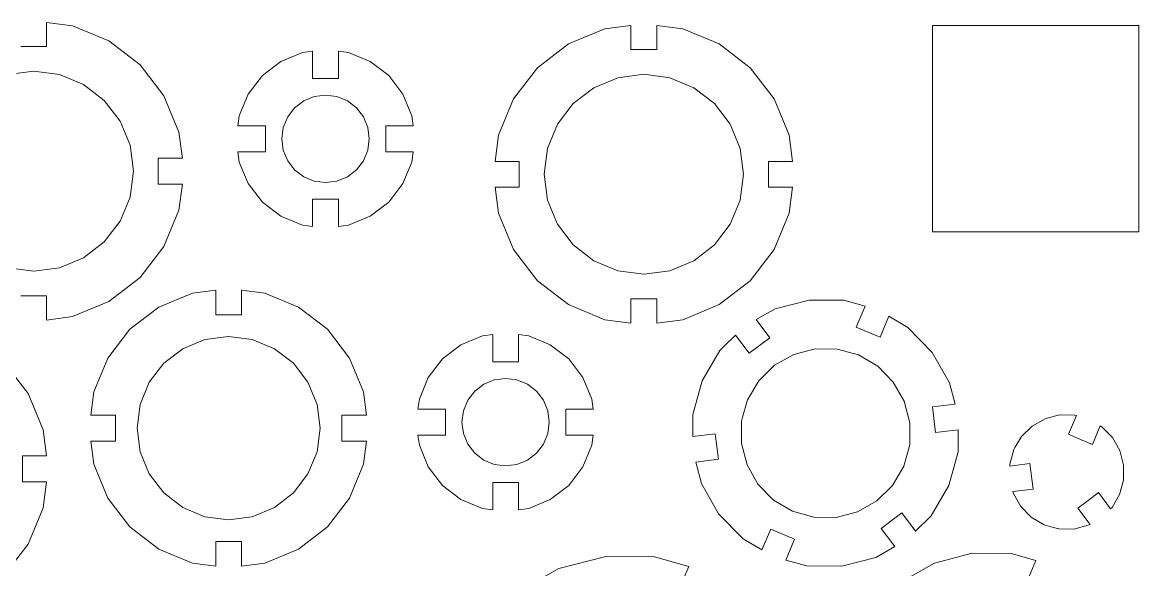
# Model space of a CAD drawing. Header units: millimetres. Extents: x -140 to 142, y -141 to 140.
# Drawn here: x 10.8 to 140, y 77 to 140.3 of the extents above; entities that cross this region are included whole.
import ezdxf

# ---------------------------------------------------------------- set-up
doc = ezdxf.new("R2010")
doc.units = ezdxf.units.MM
doc.header["$MEASUREMENT"] = 0
doc.layers.add('Layer 1', color=7, linetype='Continuous')

msp = doc.modelspace()

# ---------------------------------------------------------------- linework, layer by layer
at = {"layer": 'Layer 1', "lineweight": 20}
for points in [[(16.5842, 139.8573), (16.5842, 139.8573), (13.5723, 140.2539), (13.5723, 140.2539)], [(13.5723, 140.2539), (13.5723, 140.2539), (13.5723, 137.4618), (13.5723, 137.4618)], [(20.7809, 138.119), (20.7809, 138.119), (16.5842, 139.8573), (16.5842, 139.8573)], [(81.1968, 139.8984), (81.1968, 139.8984), (78.1849, 139.5019), (78.1849, 139.5019)], [(81.1968, 137.1063), (81.1968, 137.1063), (81.1968, 139.8984), (81.1968, 139.8984)], [(87.1921, 139.5019), (87.1921, 139.5019), (84.1802, 139.8984), (84.1802, 139.8984)], [(84.1802, 139.8984), (84.1802, 139.8984), (84.1802, 137.1063), (84.1802, 137.1063)], [(116.0859, 139.8984), (116.0859, 139.8984), (116.0859, 116.0318), (116.0859, 116.0318)], [(139.9526, 139.8984), (139.9526, 139.8984), (116.0859, 139.8984), (116.0859, 139.8984)], [(139.9526, 116.0318), (139.9526, 116.0318), (139.9526, 139.8984), (139.9526, 139.8984)], [(78.1849, 139.5019), (78.1849, 139.5019), (73.9882, 137.7636), (73.9882, 137.7636)], [(91.3887, 137.7636), (91.3887, 137.7636), (87.1921, 139.5019), (87.1921, 139.5019)], [(13.5723, 137.4618), (13.5723, 137.4618), (10.5889, 137.4618), (10.5889, 137.4618)], [(24.3846, 135.3538), (24.3846, 135.3538), (20.7809, 138.119), (20.7809, 138.119)], [(73.9882, 137.7636), (73.9882, 137.7636), (70.3845, 134.9983), (70.3845, 134.9983)], [(84.1802, 137.1063), (84.1802, 137.1063), (81.1968, 137.1063), (81.1968, 137.1063)], [(94.9925, 134.9983), (94.9925, 134.9983), (91.3887, 137.7636), (91.3887, 137.7636)], [(40.689, 135.7338), (40.689, 135.7338), (38.5489, 134.0917), (38.5489, 134.0917)], [(43.1812, 136.7662), (43.1812, 136.7662), (40.689, 135.7338), (40.689, 135.7338)], [(44.364, 136.9219), (44.364, 136.9219), (43.1812, 136.7662), (43.1812, 136.7662)], [(44.364, 133.7496), (44.364, 133.7496), (44.364, 136.9219), (44.364, 136.9219)], [(48.5302, 136.7662), (48.5302, 136.7662), (47.3474, 136.9219), (47.3474, 136.9219)], [(47.3474, 136.9219), (47.3474, 136.9219), (47.3474, 133.7496), (47.3474, 133.7496)], [(51.0224, 135.7338), (51.0224, 135.7338), (48.5302, 136.7662), (48.5302, 136.7662)], [(53.1625, 134.0917), (53.1625, 134.0917), (51.0224, 135.7338), (51.0224, 135.7338)], [(9.0906, 134.2085), (9.0906, 134.2085), (12.0806, 134.6021), (12.0806, 134.6021)], [(12.0806, 134.6021), (12.0806, 134.6021), (15.0706, 134.2085), (15.0706, 134.2085)], [(27.1499, 131.75), (27.1499, 131.75), (24.3846, 135.3538), (24.3846, 135.3538)], [(70.3845, 134.9983), (70.3845, 134.9983), (67.6192, 131.3946), (67.6192, 131.3946)], [(97.7577, 131.3946), (97.7577, 131.3946), (94.9925, 134.9983), (94.9925, 134.9983)], [(15.0706, 134.2085), (15.0706, 134.2085), (17.8568, 133.0544), (17.8568, 133.0544)], [(38.5489, 134.0917), (38.5489, 134.0917), (36.9068, 131.9516), (36.9068, 131.9516)], [(47.3474, 133.7496), (47.3474, 133.7496), (44.364, 133.7496), (44.364, 133.7496)], [(54.8047, 131.9516), (54.8047, 131.9516), (53.1625, 134.0917), (53.1625, 134.0917)], [(76.9123, 132.699), (76.9123, 132.699), (79.6985, 133.853), (79.6985, 133.853)], [(79.6985, 133.853), (79.6985, 133.853), (82.6885, 134.2467), (82.6885, 134.2467)], [(82.6885, 134.2467), (82.6885, 134.2467), (85.6785, 133.853), (85.6785, 133.853)], [(85.6785, 133.853), (85.6785, 133.853), (88.4647, 132.699), (88.4647, 132.699)], [(17.8568, 133.0544), (17.8568, 133.0544), (20.2494, 131.2185), (20.2494, 131.2185)], [(36.9068, 131.9516), (36.9068, 131.9516), (35.8745, 129.4594), (35.8745, 129.4594)], [(44.5459, 131.6732), (44.5459, 131.6732), (45.8557, 131.8456), (45.8557, 131.8456)], [(45.8557, 131.8456), (45.8557, 131.8456), (47.1655, 131.6732), (47.1655, 131.6732)], [(55.837, 129.4594), (55.837, 129.4594), (54.8047, 131.9516), (54.8047, 131.9516)], [(74.5197, 130.8631), (74.5197, 130.8631), (76.9123, 132.699), (76.9123, 132.699)], [(88.4647, 132.699), (88.4647, 132.699), (90.8572, 130.8631), (90.8572, 130.8631)], [(20.2494, 131.2185), (20.2494, 131.2185), (22.0853, 128.8259), (22.0853, 128.8259)], [(28.8882, 127.5533), (28.8882, 127.5533), (27.1499, 131.75), (27.1499, 131.75)], [(42.2773, 130.3634), (42.2773, 130.3634), (43.3254, 131.1676), (43.3254, 131.1676)], [(43.3254, 131.1676), (43.3254, 131.1676), (44.5459, 131.6732), (44.5459, 131.6732)], [(47.1655, 131.6732), (47.1655, 131.6732), (48.3861, 131.1676), (48.3861, 131.1676)], [(48.3861, 131.1676), (48.3861, 131.1676), (49.4342, 130.3634), (49.4342, 130.3634)], [(67.6192, 131.3946), (67.6192, 131.3946), (65.8809, 127.1979), (65.8809, 127.1979)], [(72.6838, 128.4705), (72.6838, 128.4705), (74.5197, 130.8631), (74.5197, 130.8631)], [(90.8572, 130.8631), (90.8572, 130.8631), (92.6931, 128.4705), (92.6931, 128.4705)], [(99.4961, 127.1979), (99.4961, 127.1979), (97.7577, 131.3946), (97.7577, 131.3946)], [(35.8745, 129.4594), (35.8745, 129.4594), (35.7188, 128.2766), (35.7188, 128.2766)], [(40.9675, 128.0947), (40.9675, 128.0947), (41.473, 129.3152), (41.473, 129.3152)], [(41.473, 129.3152), (41.473, 129.3152), (42.2773, 130.3634), (42.2773, 130.3634)], [(49.4342, 130.3634), (49.4342, 130.3634), (50.2384, 129.3152), (50.2384, 129.3152)], [(50.2384, 129.3152), (50.2384, 129.3152), (50.744, 128.0947), (50.744, 128.0947)], [(55.9927, 128.2766), (55.9927, 128.2766), (55.837, 129.4594), (55.837, 129.4594)], [(22.0853, 128.8259), (22.0853, 128.8259), (23.2393, 126.0397), (23.2393, 126.0397)], [(35.7188, 128.2766), (35.7188, 128.2766), (38.891, 128.2766), (38.891, 128.2766)], [(38.891, 128.2766), (38.891, 128.2766), (38.891, 125.2932), (38.891, 125.2932)], [(40.795, 126.7849), (40.795, 126.7849), (40.9675, 128.0947), (40.9675, 128.0947)], [(50.744, 128.0947), (50.744, 128.0947), (50.9164, 126.7849), (50.9164, 126.7849)], [(52.8204, 128.2766), (52.8204, 128.2766), (55.9927, 128.2766), (55.9927, 128.2766)], [(52.8204, 125.2932), (52.8204, 125.2932), (52.8204, 128.2766), (52.8204, 128.2766)], [(71.5298, 125.6843), (71.5298, 125.6843), (72.6838, 128.4705), (72.6838, 128.4705)], [(92.6931, 128.4705), (92.6931, 128.4705), (93.8472, 125.6843), (93.8472, 125.6843)], [(29.2847, 124.5414), (29.2847, 124.5414), (28.8882, 127.5533), (28.8882, 127.5533)], [(40.9675, 125.4751), (40.9675, 125.4751), (40.795, 126.7849), (40.795, 126.7849)], [(50.9164, 126.7849), (50.9164, 126.7849), (50.744, 125.4751), (50.744, 125.4751)], [(65.8809, 127.1979), (65.8809, 127.1979), (65.4844, 124.186), (65.4844, 124.186)], [(99.8926, 124.186), (99.8926, 124.186), (99.4961, 127.1979), (99.4961, 127.1979)], [(23.2393, 126.0397), (23.2393, 126.0397), (23.633, 123.0497), (23.633, 123.0497)], [(41.473, 124.2546), (41.473, 124.2546), (40.9675, 125.4751), (40.9675, 125.4751)], [(50.744, 125.4751), (50.744, 125.4751), (50.2384, 124.2546), (50.2384, 124.2546)], [(71.1361, 122.6943), (71.1361, 122.6943), (71.5298, 125.6843), (71.5298, 125.6843)], [(93.8472, 125.6843), (93.8472, 125.6843), (94.2408, 122.6943), (94.2408, 122.6943)], [(26.4926, 121.5581), (26.4926, 121.5581), (26.4926, 124.5414), (26.4926, 124.5414)], [(26.4926, 124.5414), (26.4926, 124.5414), (29.2847, 124.5414), (29.2847, 124.5414)], [(38.891, 125.2932), (38.891, 125.2932), (35.7188, 125.2932), (35.7188, 125.2932)], [(35.7188, 125.2932), (35.7188, 125.2932), (35.8745, 124.1104), (35.8745, 124.1104)], [(35.8745, 124.1104), (35.8745, 124.1104), (36.9068, 121.6182), (36.9068, 121.6182)], [(42.2773, 123.2064), (42.2773, 123.2064), (41.473, 124.2546), (41.473, 124.2546)], [(50.2384, 124.2546), (50.2384, 124.2546), (49.4342, 123.2064), (49.4342, 123.2064)], [(55.9927, 125.2932), (55.9927, 125.2932), (52.8204, 125.2932), (52.8204, 125.2932)], [(54.8047, 121.6182), (54.8047, 121.6182), (55.837, 124.1104), (55.837, 124.1104)], [(55.837, 124.1104), (55.837, 124.1104), (55.9927, 125.2932), (55.9927, 125.2932)], [(65.4844, 124.186), (65.4844, 124.186), (68.2765, 124.186), (68.2765, 124.186)], [(68.2765, 124.186), (68.2765, 124.186), (68.2765, 121.2027), (68.2765, 121.2027)], [(97.1005, 121.2027), (97.1005, 121.2027), (97.1005, 124.186), (97.1005, 124.186)], [(97.1005, 124.186), (97.1005, 124.186), (99.8926, 124.186), (99.8926, 124.186)], [(23.633, 123.0497), (23.633, 123.0497), (23.2393, 120.0598), (23.2393, 120.0598)], [(43.3254, 122.4022), (43.3254, 122.4022), (42.2773, 123.2064), (42.2773, 123.2064)], [(49.4342, 123.2064), (49.4342, 123.2064), (48.3861, 122.4022), (48.3861, 122.4022)], [(29.2847, 121.5581), (29.2847, 121.5581), (26.4926, 121.5581), (26.4926, 121.5581)], [(28.8882, 118.5462), (28.8882, 118.5462), (29.2847, 121.5581), (29.2847, 121.5581)], [(36.9068, 121.6182), (36.9068, 121.6182), (38.5489, 119.4781), (38.5489, 119.4781)], [(44.5459, 121.8966), (44.5459, 121.8966), (43.3254, 122.4022), (43.3254, 122.4022)], [(45.8557, 121.7242), (45.8557, 121.7242), (44.5459, 121.8966), (44.5459, 121.8966)], [(47.1655, 121.8966), (47.1655, 121.8966), (45.8557, 121.7242), (45.8557, 121.7242)], [(48.3861, 122.4022), (48.3861, 122.4022), (47.1655, 121.8966), (47.1655, 121.8966)], [(53.1625, 119.4781), (53.1625, 119.4781), (54.8047, 121.6182), (54.8047, 121.6182)], [(71.5298, 119.7044), (71.5298, 119.7044), (71.1361, 122.6943), (71.1361, 122.6943)], [(94.2408, 122.6943), (94.2408, 122.6943), (93.8472, 119.7044), (93.8472, 119.7044)], [(68.2765, 121.2027), (68.2765, 121.2027), (65.4844, 121.2027), (65.4844, 121.2027)], [(65.4844, 121.2027), (65.4844, 121.2027), (65.8809, 118.1908), (65.8809, 118.1908)], [(99.8926, 121.2027), (99.8926, 121.2027), (97.1005, 121.2027), (97.1005, 121.2027)], [(99.4961, 118.1908), (99.4961, 118.1908), (99.8926, 121.2027), (99.8926, 121.2027)], [(23.2393, 120.0598), (23.2393, 120.0598), (22.0853, 117.2736), (22.0853, 117.2736)], [(38.5489, 119.4781), (38.5489, 119.4781), (40.689, 117.836), (40.689, 117.836)], [(44.364, 116.6479), (44.364, 116.6479), (44.364, 119.8202), (44.364, 119.8202)], [(44.364, 119.8202), (44.364, 119.8202), (47.3474, 119.8202), (47.3474, 119.8202)], [(47.3474, 119.8202), (47.3474, 119.8202), (47.3474, 116.6479), (47.3474, 116.6479)], [(51.0224, 117.836), (51.0224, 117.836), (53.1625, 119.4781), (53.1625, 119.4781)], [(72.6838, 116.9181), (72.6838, 116.9181), (71.5298, 119.7044), (71.5298, 119.7044)], [(93.8472, 119.7044), (93.8472, 119.7044), (92.6931, 116.9181), (92.6931, 116.9181)], [(27.1499, 114.3495), (27.1499, 114.3495), (28.8882, 118.5462), (28.8882, 118.5462)], [(40.689, 117.836), (40.689, 117.836), (43.1812, 116.8036), (43.1812, 116.8036)], [(48.5302, 116.8036), (48.5302, 116.8036), (51.0224, 117.836), (51.0224, 117.836)], [(65.8809, 118.1908), (65.8809, 118.1908), (67.6192, 113.9941), (67.6192, 113.9941)], [(97.7577, 113.9941), (97.7577, 113.9941), (99.4961, 118.1908), (99.4961, 118.1908)], [(22.0853, 117.2736), (22.0853, 117.2736), (20.2494, 114.881), (20.2494, 114.881)], [(43.1812, 116.8036), (43.1812, 116.8036), (44.364, 116.6479), (44.364, 116.6479)], [(47.3474, 116.6479), (47.3474, 116.6479), (48.5302, 116.8036), (48.5302, 116.8036)], [(74.5197, 114.5256), (74.5197, 114.5256), (72.6838, 116.9181), (72.6838, 116.9181)], [(92.6931, 116.9181), (92.6931, 116.9181), (90.8572, 114.5256), (90.8572, 114.5256)], [(116.0859, 116.0318), (116.0859, 116.0318), (139.9526, 116.0318), (139.9526, 116.0318)], [(20.2494, 114.881), (20.2494, 114.881), (17.8568, 113.0451), (17.8568, 113.0451)], [(24.3846, 110.7458), (24.3846, 110.7458), (27.1499, 114.3495), (27.1499, 114.3495)], [(67.6192, 113.9941), (67.6192, 113.9941), (70.3845, 110.3903), (70.3845, 110.3903)], [(76.9123, 112.6897), (76.9123, 112.6897), (74.5197, 114.5256), (74.5197, 114.5256)], [(90.8572, 114.5256), (90.8572, 114.5256), (88.4647, 112.6897), (88.4647, 112.6897)], [(94.9925, 110.3903), (94.9925, 110.3903), (97.7577, 113.9941), (97.7577, 113.9941)], [(17.8568, 113.0451), (17.8568, 113.0451), (15.0706, 111.891), (15.0706, 111.891)], [(79.6985, 111.5356), (79.6985, 111.5356), (76.9123, 112.6897), (76.9123, 112.6897)], [(88.4647, 112.6897), (88.4647, 112.6897), (85.6785, 111.5356), (85.6785, 111.5356)], [(12.0806, 111.4974), (12.0806, 111.4974), (9.0906, 111.891), (9.0906, 111.891)], [(15.0706, 111.891), (15.0706, 111.891), (12.0806, 111.4974), (12.0806, 111.4974)], [(82.6885, 111.142), (82.6885, 111.142), (79.6985, 111.5356), (79.6985, 111.5356)], [(85.6785, 111.5356), (85.6785, 111.5356), (82.6885, 111.142), (82.6885, 111.142)], [(20.7809, 107.9805), (20.7809, 107.9805), (24.3846, 110.7458), (24.3846, 110.7458)], [(70.3845, 110.3903), (70.3845, 110.3903), (73.9882, 107.6251), (73.9882, 107.6251)], [(91.3887, 107.6251), (91.3887, 107.6251), (94.9925, 110.3903), (94.9925, 110.3903)], [(10.5889, 108.6377), (10.5889, 108.6377), (13.5723, 108.6377), (13.5723, 108.6377)], [(13.5723, 108.6377), (13.5723, 108.6377), (13.5723, 105.8457), (13.5723, 105.8457)], [(30.4579, 108.9598), (30.4579, 108.9598), (26.5609, 107.3456), (26.5609, 107.3456)], [(33.1482, 109.314), (33.1482, 109.314), (30.4579, 108.9598), (30.4579, 108.9598)], [(33.1482, 106.4553), (33.1482, 106.4553), (33.1482, 109.314), (33.1482, 109.314)], [(38.8219, 108.9598), (38.8219, 108.9598), (36.1316, 109.314), (36.1316, 109.314)], [(36.1316, 109.314), (36.1316, 109.314), (36.1316, 106.4553), (36.1316, 106.4553)], [(42.7189, 107.3456), (42.7189, 107.3456), (38.8219, 108.9598), (38.8219, 108.9598)], [(16.5842, 106.2422), (16.5842, 106.2422), (20.7809, 107.9805), (20.7809, 107.9805)], [(26.5609, 107.3456), (26.5609, 107.3456), (23.2145, 104.7778), (23.2145, 104.7778)], [(46.0654, 104.7778), (46.0654, 104.7778), (42.7189, 107.3456), (42.7189, 107.3456)], [(73.9882, 107.6251), (73.9882, 107.6251), (78.1849, 105.8867), (78.1849, 105.8867)], [(81.1968, 108.2823), (81.1968, 108.2823), (84.1802, 108.2823), (84.1802, 108.2823)], [(81.1968, 105.4902), (81.1968, 105.4902), (81.1968, 108.2823), (81.1968, 108.2823)], [(84.1802, 108.2823), (84.1802, 108.2823), (84.1802, 105.4902), (84.1802, 105.4902)], [(87.1921, 105.8867), (87.1921, 105.8867), (91.3887, 107.6251), (91.3887, 107.6251)], [(101.8029, 108.1583), (101.8029, 108.1583), (97.8856, 107.1453), (97.8856, 107.1453)], [(105.8489, 108.123), (105.8489, 108.123), (101.8029, 108.1583), (101.8029, 108.1583)], [(108.2981, 107.4437), (108.2981, 107.4437), (105.8489, 108.123), (105.8489, 108.123)], [(107.2728, 105.0286), (107.2728, 105.0286), (108.2981, 107.4437), (108.2981, 107.4437)], [(13.5723, 105.8457), (13.5723, 105.8457), (16.5842, 106.2422), (16.5842, 106.2422)], [(36.1316, 106.4553), (36.1316, 106.4553), (33.1482, 106.4553), (33.1482, 106.4553)], [(97.8856, 107.1453), (97.8856, 107.1453), (95.6735, 105.8937), (95.6735, 105.8937)], [(111.0442, 106.2781), (111.0442, 106.2781), (110.019, 103.8628), (110.019, 103.8628)], [(113.2342, 104.9882), (113.2342, 104.9882), (111.0442, 106.2781), (111.0442, 106.2781)], [(23.2145, 104.7778), (23.2145, 104.7778), (20.6466, 101.4313), (20.6466, 101.4313)], [(48.6332, 101.4313), (48.6332, 101.4313), (46.0654, 104.7778), (46.0654, 104.7778)], [(78.1849, 105.8867), (78.1849, 105.8867), (81.1968, 105.4902), (81.1968, 105.4902)], [(84.1802, 105.4902), (84.1802, 105.4902), (87.1921, 105.8867), (87.1921, 105.8867)], [(95.6735, 105.8937), (95.6735, 105.8937), (97.2526, 103.7981), (97.2526, 103.7981)], [(110.019, 103.8628), (110.019, 103.8628), (107.2728, 105.0286), (107.2728, 105.0286)], [(116.0701, 102.1021), (116.0701, 102.1021), (113.2342, 104.9882), (113.2342, 104.9882)], [(29.3417, 102.529), (29.3417, 102.529), (31.8974, 103.5876), (31.8974, 103.5876)], [(31.8974, 103.5876), (31.8974, 103.5876), (34.6399, 103.9487), (34.6399, 103.9487)], [(34.6399, 103.9487), (34.6399, 103.9487), (37.3825, 103.5876), (37.3825, 103.5876)], [(37.3825, 103.5876), (37.3825, 103.5876), (39.9381, 102.529), (39.9381, 102.529)], [(64.0172, 104.024), (64.0172, 104.024), (61.525, 102.9917), (61.525, 102.9917)], [(65.2, 104.1797), (65.2, 104.1797), (64.0172, 104.024), (64.0172, 104.024)], [(65.2, 101.0075), (65.2, 101.0075), (65.2, 104.1797), (65.2, 104.1797)], [(69.3661, 104.024), (69.3661, 104.024), (68.1833, 104.1797), (68.1833, 104.1797)], [(68.1833, 104.1797), (68.1833, 104.1797), (68.1833, 101.0075), (68.1833, 101.0075)], [(71.8583, 102.9917), (71.8583, 102.9917), (69.3661, 104.024), (69.3661, 104.024)], [(93.2909, 104.0981), (93.2909, 104.0981), (91.9227, 102.7536), (91.9227, 102.7536)], [(94.87, 102.0028), (94.87, 102.0028), (93.2909, 104.0981), (93.2909, 104.0981)], [(97.2526, 103.7981), (97.2526, 103.7981), (94.87, 102.0028), (94.87, 102.0028)], [(27.1471, 100.8451), (27.1471, 100.8451), (29.3417, 102.529), (29.3417, 102.529)], [(39.9381, 102.529), (39.9381, 102.529), (42.1327, 100.8451), (42.1327, 100.8451)], [(61.525, 102.9917), (61.525, 102.9917), (59.3849, 101.3495), (59.3849, 101.3495)], [(73.9984, 101.3495), (73.9984, 101.3495), (71.8583, 102.9917), (71.8583, 102.9917)], [(91.4781, 102.3168), (91.4781, 102.3168), (89.4245, 98.8306), (89.4245, 98.8306)], [(91.9227, 102.7536), (91.9227, 102.7536), (91.4781, 102.3168), (91.4781, 102.3168)], [(100.0382, 101.8722), (100.0382, 101.8722), (102.5181, 102.5136), (102.5181, 102.5136)], [(102.5181, 102.5136), (102.5181, 102.5136), (105.0796, 102.4912), (105.0796, 102.4912)], [(105.0796, 102.4912), (105.0796, 102.4912), (107.548, 101.8066), (107.548, 101.8066)], [(118.0626, 98.5805), (118.0626, 98.5805), (116.0701, 102.1021), (116.0701, 102.1021)], [(11.4374, 97.3418), (11.4374, 97.3418), (8.6722, 100.9456), (8.6722, 100.9456)], [(20.6466, 101.4313), (20.6466, 101.4313), (19.0325, 97.5343), (19.0325, 97.5343)], [(25.4632, 98.6505), (25.4632, 98.6505), (27.1471, 100.8451), (27.1471, 100.8451)], [(42.1327, 100.8451), (42.1327, 100.8451), (43.8166, 98.6505), (43.8166, 98.6505)], [(50.2474, 97.5343), (50.2474, 97.5343), (48.6332, 101.4313), (48.6332, 101.4313)], [(59.3849, 101.3495), (59.3849, 101.3495), (57.7427, 99.2094), (57.7427, 99.2094)], [(68.1833, 101.0075), (68.1833, 101.0075), (65.2, 101.0075), (65.2, 101.0075)], [(75.6406, 99.2094), (75.6406, 99.2094), (73.9984, 101.3495), (73.9984, 101.3495)], [(97.8087, 100.6107), (97.8087, 100.6107), (100.0382, 101.8722), (100.0382, 101.8722)], [(107.548, 101.8066), (107.548, 101.8066), (109.7551, 100.5066), (109.7551, 100.5066)], [(95.9817, 98.8154), (95.9817, 98.8154), (97.8087, 100.6107), (97.8087, 100.6107)], [(109.7551, 100.5066), (109.7551, 100.5066), (111.5505, 98.6796), (111.5505, 98.6796)], [(24.4046, 96.0949), (24.4046, 96.0949), (25.4632, 98.6505), (25.4632, 98.6505)], [(43.8166, 98.6505), (43.8166, 98.6505), (44.8752, 96.0949), (44.8752, 96.0949)], [(57.7427, 99.2094), (57.7427, 99.2094), (56.7104, 96.7172), (56.7104, 96.7172)], [(63.1132, 97.6212), (63.1132, 97.6212), (64.1613, 98.4254), (64.1613, 98.4254)], [(64.1613, 98.4254), (64.1613, 98.4254), (65.3818, 98.931), (65.3818, 98.931)], [(65.3818, 98.931), (65.3818, 98.931), (66.6917, 99.1034), (66.6917, 99.1034)], [(66.6917, 99.1034), (66.6917, 99.1034), (68.0015, 98.931), (68.0015, 98.931)], [(68.0015, 98.931), (68.0015, 98.931), (69.222, 98.4254), (69.222, 98.4254)], [(69.222, 98.4254), (69.222, 98.4254), (70.2701, 97.6212), (70.2701, 97.6212)], [(76.6729, 96.7172), (76.6729, 96.7172), (75.6406, 99.2094), (75.6406, 99.2094)], [(89.4245, 98.8306), (89.4245, 98.8306), (88.3433, 94.9314), (88.3433, 94.9314)], [(94.6816, 96.6084), (94.6816, 96.6084), (95.9817, 98.8154), (95.9817, 98.8154)], [(111.5505, 98.6796), (111.5505, 98.6796), (112.8119, 96.4501), (112.8119, 96.4501)], [(118.6989, 96.12), (118.6989, 96.12), (118.0626, 98.5805), (118.0626, 98.5805)], [(13.1758, 93.1451), (13.1758, 93.1451), (11.4374, 97.3418), (11.4374, 97.3418)], [(19.0325, 97.5343), (19.0325, 97.5343), (18.6783, 94.8439), (18.6783, 94.8439)], [(50.6016, 94.8439), (50.6016, 94.8439), (50.2474, 97.5343), (50.2474, 97.5343)], [(62.309, 96.5731), (62.309, 96.5731), (63.1132, 97.6212), (63.1132, 97.6212)], [(70.2701, 97.6212), (70.2701, 97.6212), (71.0743, 96.5731), (71.0743, 96.5731)], [(24.0435, 93.3522), (24.0435, 93.3522), (24.4046, 96.0949), (24.4046, 96.0949)], [(44.8752, 96.0949), (44.8752, 96.0949), (45.2363, 93.3522), (45.2363, 93.3522)], [(56.7104, 96.7172), (56.7104, 96.7172), (56.5547, 95.5344), (56.5547, 95.5344)], [(61.8034, 95.3525), (61.8034, 95.3525), (62.309, 96.5731), (62.309, 96.5731)], [(71.0743, 96.5731), (71.0743, 96.5731), (71.5799, 95.3525), (71.5799, 95.3525)], [(76.8286, 95.5344), (76.8286, 95.5344), (76.6729, 96.7172), (76.6729, 96.7172)], [(94.1254, 94.6027), (94.1254, 94.6027), (94.6816, 96.6084), (94.6816, 96.6084)], [(112.8119, 96.4501), (112.8119, 96.4501), (113.4532, 93.9702), (113.4532, 93.9702)], [(116.0947, 95.8002), (116.0947, 95.8002), (118.6989, 96.12), (118.6989, 96.12)], [(116.4583, 92.839), (116.4583, 92.839), (116.0947, 95.8002), (116.0947, 95.8002)], [(18.6783, 94.8439), (18.6783, 94.8439), (21.537, 94.8439), (21.537, 94.8439)], [(21.537, 94.8439), (21.537, 94.8439), (21.537, 91.8607), (21.537, 91.8607)], [(47.7428, 91.8607), (47.7428, 91.8607), (47.7428, 94.8439), (47.7428, 94.8439)], [(47.7428, 94.8439), (47.7428, 94.8439), (50.6016, 94.8439), (50.6016, 94.8439)], [(56.5547, 95.5344), (56.5547, 95.5344), (59.7269, 95.5344), (59.7269, 95.5344)], [(59.7269, 95.5344), (59.7269, 95.5344), (59.7269, 92.5511), (59.7269, 92.5511)], [(61.631, 94.0427), (61.631, 94.0427), (61.8034, 95.3525), (61.8034, 95.3525)], [(71.5799, 95.3525), (71.5799, 95.3525), (71.7523, 94.0427), (71.7523, 94.0427)], [(73.6564, 95.5344), (73.6564, 95.5344), (76.8286, 95.5344), (76.8286, 95.5344)], [(73.6564, 92.5511), (73.6564, 92.5511), (73.6564, 95.5344), (73.6564, 95.5344)], [(88.3433, 94.9314), (88.3433, 94.9314), (88.3433, 92.3899), (88.3433, 92.3899)], [(93.9971, 94.14), (93.9971, 94.14), (94.1254, 94.6027), (94.1254, 94.6027)], [(129.1285, 94.4347), (129.1285, 94.4347), (127.6193, 93.5808), (127.6193, 93.5808)], [(129.3507, 94.4922), (129.3507, 94.4922), (129.1285, 94.4347), (129.1285, 94.4347)], [(130.8073, 94.8689), (130.8073, 94.8689), (129.3507, 94.4922), (129.3507, 94.4922)], [(132.5413, 94.8538), (132.5413, 94.8538), (130.8073, 94.8689), (130.8073, 94.8689)], [(131.8466, 92.6347), (131.8466, 92.6347), (132.7625, 94.7924), (132.7625, 94.7924)], [(132.7625, 94.7924), (132.7625, 94.7924), (132.5413, 94.8538), (132.5413, 94.8538)], [(13.5723, 90.1333), (13.5723, 90.1333), (13.1758, 93.1451), (13.1758, 93.1451)], [(24.4046, 90.6097), (24.4046, 90.6097), (24.0435, 93.3522), (24.0435, 93.3522)], [(45.2363, 93.3522), (45.2363, 93.3522), (44.8752, 90.6097), (44.8752, 90.6097)], [(61.8034, 92.7329), (61.8034, 92.7329), (61.631, 94.0427), (61.631, 94.0427)], [(71.7523, 94.0427), (71.7523, 94.0427), (71.5799, 92.7329), (71.5799, 92.7329)], [(93.9971, 91.5785), (93.9971, 91.5785), (93.9971, 94.14), (93.9971, 94.14)], [(113.4532, 93.9702), (113.4532, 93.9702), (113.4532, 91.4087), (113.4532, 91.4087)], [(119.0625, 93.1588), (119.0625, 93.1588), (116.4583, 92.839), (116.4583, 92.839)], [(119.0625, 90.6173), (119.0625, 90.6173), (119.0625, 93.1588), (119.0625, 93.1588)], [(127.6193, 93.5808), (127.6193, 93.5808), (126.3824, 92.3654), (126.3824, 92.3654)], [(135.5087, 93.6268), (135.5087, 93.6268), (134.5928, 91.469), (134.5928, 91.469)], [(135.7065, 93.5103), (135.7065, 93.5103), (135.5087, 93.6268), (135.5087, 93.6268)], [(136.9219, 92.2734), (136.9219, 92.2734), (135.7065, 93.5103), (135.7065, 93.5103)], [(21.537, 91.8607), (21.537, 91.8607), (18.6783, 91.8607), (18.6783, 91.8607)], [(18.6783, 91.8607), (18.6783, 91.8607), (19.0325, 89.1703), (19.0325, 89.1703)], [(50.6016, 91.8607), (50.6016, 91.8607), (47.7428, 91.8607), (47.7428, 91.8607)], [(50.2474, 89.1703), (50.2474, 89.1703), (50.6016, 91.8607), (50.6016, 91.8607)], [(59.7269, 92.5511), (59.7269, 92.5511), (56.5547, 92.5511), (56.5547, 92.5511)], [(56.5547, 92.5511), (56.5547, 92.5511), (56.7104, 91.3683), (56.7104, 91.3683)], [(62.309, 91.5124), (62.309, 91.5124), (61.8034, 92.7329), (61.8034, 92.7329)], [(71.5799, 92.7329), (71.5799, 92.7329), (71.0743, 91.5124), (71.0743, 91.5124)], [(76.8286, 92.5511), (76.8286, 92.5511), (73.6564, 92.5511), (73.6564, 92.5511)], [(76.6729, 91.3683), (76.6729, 91.3683), (76.8286, 92.5511), (76.8286, 92.5511)], [(88.3433, 92.3899), (88.3433, 92.3899), (90.9475, 92.7097), (90.9475, 92.7097)], [(90.9475, 92.7097), (90.9475, 92.7097), (91.3111, 89.7485), (91.3111, 89.7485)], [(126.3824, 92.3654), (126.3824, 92.3654), (125.633, 91.0931), (125.633, 91.0931)], [(133.2197, 92.0518), (133.2197, 92.0518), (131.8466, 92.6347), (131.8466, 92.6347)], [(134.5928, 91.469), (134.5928, 91.469), (133.2197, 92.0518), (133.2197, 92.0518)], [(137.7758, 90.7642), (137.7758, 90.7642), (136.9219, 92.2734), (136.9219, 92.2734)], [(25.4632, 88.0541), (25.4632, 88.0541), (24.4046, 90.6097), (24.4046, 90.6097)], [(44.8752, 90.6097), (44.8752, 90.6097), (43.8166, 88.0541), (43.8166, 88.0541)], [(56.7104, 91.3683), (56.7104, 91.3683), (57.7427, 88.876), (57.7427, 88.876)], [(63.1132, 90.4643), (63.1132, 90.4643), (62.309, 91.5124), (62.309, 91.5124)], [(64.1613, 89.66), (64.1613, 89.66), (63.1132, 90.4643), (63.1132, 90.4643)], [(70.2701, 90.4643), (70.2701, 90.4643), (69.222, 89.66), (69.222, 89.66)], [(71.0743, 91.5124), (71.0743, 91.5124), (70.2701, 90.4643), (70.2701, 90.4643)], [(75.6406, 88.876), (75.6406, 88.876), (76.6729, 91.3683), (76.6729, 91.3683)], [(94.6384, 89.0984), (94.6384, 89.0984), (93.9971, 91.5785), (93.9971, 91.5785)], [(113.4532, 91.4087), (113.4532, 91.4087), (112.7687, 88.9403), (112.7687, 88.9403)], [(117.9812, 86.7183), (117.9812, 86.7183), (119.0625, 90.6173), (119.0625, 90.6173)], [(125.5023, 90.8713), (125.5023, 90.8713), (125.0389, 89.2003), (125.0389, 89.2003)], [(125.633, 91.0931), (125.633, 91.0931), (125.5023, 90.8713), (125.5023, 90.8713)], [(138.2099, 89.0854), (138.2099, 89.0854), (137.7758, 90.7642), (137.7758, 90.7642)], [(10.7802, 87.1499), (10.7802, 87.1499), (10.7802, 90.1333), (10.7802, 90.1333)], [(10.7802, 90.1333), (10.7802, 90.1333), (13.5723, 90.1333), (13.5723, 90.1333)], [(19.0325, 89.1703), (19.0325, 89.1703), (20.6466, 85.2732), (20.6466, 85.2732)], [(48.6332, 85.2732), (48.6332, 85.2732), (50.2474, 89.1703), (50.2474, 89.1703)], [(65.3818, 89.1545), (65.3818, 89.1545), (64.1613, 89.66), (64.1613, 89.66)], [(66.6917, 88.982), (66.6917, 88.982), (65.3818, 89.1545), (65.3818, 89.1545)], [(68.0015, 89.1545), (68.0015, 89.1545), (66.6917, 88.982), (66.6917, 88.982)], [(69.222, 89.66), (69.222, 89.66), (68.0015, 89.1545), (68.0015, 89.1545)], [(91.3111, 89.7485), (91.3111, 89.7485), (88.7068, 89.4287), (88.7068, 89.4287)], [(88.7068, 89.4287), (88.7068, 89.4287), (89.3432, 86.9682), (89.3432, 86.9682)], [(125.0389, 88.9708), (125.0389, 88.9708), (127.3656, 89.2565), (127.3656, 89.2565)], [(125.0389, 89.2003), (125.0389, 89.2003), (125.0389, 88.9708), (125.0389, 88.9708)], [(127.3656, 89.2565), (127.3656, 89.2565), (127.7291, 86.2953), (127.7291, 86.2953)], [(27.1471, 85.8595), (27.1471, 85.8595), (25.4632, 88.0541), (25.4632, 88.0541)], [(43.8166, 88.0541), (43.8166, 88.0541), (42.1327, 85.8595), (42.1327, 85.8595)], [(57.7427, 88.876), (57.7427, 88.876), (59.3849, 86.7359), (59.3849, 86.7359)], [(73.9984, 86.7359), (73.9984, 86.7359), (75.6406, 88.876), (75.6406, 88.876)], [(94.7925, 88.8261), (94.7925, 88.8261), (94.6384, 89.0984), (94.6384, 89.0984)], [(95.8998, 86.8691), (95.8998, 86.8691), (94.7925, 88.8261), (94.7925, 88.8261)], [(112.7687, 88.9403), (112.7687, 88.9403), (111.4686, 86.733), (111.4686, 86.733)], [(138.2099, 87.3513), (138.2099, 87.3513), (138.2099, 89.0854), (138.2099, 89.0854)], [(13.5723, 87.1499), (13.5723, 87.1499), (10.7802, 87.1499), (10.7802, 87.1499)], [(13.1758, 84.138), (13.1758, 84.138), (13.5723, 87.1499), (13.5723, 87.1499)], [(59.3849, 86.7359), (59.3849, 86.7359), (61.525, 85.0938), (61.525, 85.0938)], [(65.2, 83.9058), (65.2, 83.9058), (65.2, 87.078), (65.2, 87.078)], [(65.2, 87.078), (65.2, 87.078), (68.1833, 87.078), (68.1833, 87.078)], [(68.1833, 87.078), (68.1833, 87.078), (68.1833, 83.9058), (68.1833, 83.9058)], [(71.8583, 85.0938), (71.8583, 85.0938), (73.9984, 86.7359), (73.9984, 86.7359)], [(89.3432, 86.9682), (89.3432, 86.9682), (91.3356, 83.4466), (91.3356, 83.4466)], [(97.6952, 85.0419), (97.6952, 85.0419), (95.8998, 86.8691), (95.8998, 86.8691)], [(111.4686, 86.733), (111.4686, 86.733), (109.6416, 84.9377), (109.6416, 84.9377)], [(115.9276, 83.2319), (115.9276, 83.2319), (117.9812, 86.7183), (117.9812, 86.7183)], [(137.7465, 85.6803), (137.7465, 85.6803), (138.2099, 87.3513), (138.2099, 87.3513)], [(20.6466, 85.2732), (20.6466, 85.2732), (23.2145, 81.9268), (23.2145, 81.9268)], [(29.3417, 84.1756), (29.3417, 84.1756), (27.1471, 85.8595), (27.1471, 85.8595)], [(42.1327, 85.8595), (42.1327, 85.8595), (39.9381, 84.1756), (39.9381, 84.1756)], [(46.0654, 81.9268), (46.0654, 81.9268), (48.6332, 85.2732), (48.6332, 85.2732)], [(127.7291, 86.2953), (127.7291, 86.2953), (125.4025, 86.0097), (125.4025, 86.0097)], [(125.4025, 86.0097), (125.4025, 86.0097), (125.46, 85.7875), (125.46, 85.7875)], [(125.46, 85.7875), (125.46, 85.7875), (126.3139, 84.2782), (126.3139, 84.2782)], [(134.1007, 84.9997), (134.1007, 84.9997), (135.292, 85.8974), (135.292, 85.8974)], [(135.292, 85.8974), (135.292, 85.8974), (136.7027, 84.0253), (136.7027, 84.0253)], [(136.8664, 84.1862), (136.8664, 84.1862), (137.7465, 85.6803), (137.7465, 85.6803)], [(11.4374, 79.9413), (11.4374, 79.9413), (13.1758, 84.138), (13.1758, 84.138)], [(31.8974, 83.117), (31.8974, 83.117), (29.3417, 84.1756), (29.3417, 84.1756)], [(39.9381, 84.1756), (39.9381, 84.1756), (37.3825, 83.117), (37.3825, 83.117)], [(61.525, 85.0938), (61.525, 85.0938), (64.0172, 84.0615), (64.0172, 84.0615)], [(64.0172, 84.0615), (64.0172, 84.0615), (65.2, 83.9058), (65.2, 83.9058)], [(68.1833, 83.9058), (68.1833, 83.9058), (69.3661, 84.0615), (69.3661, 84.0615)], [(69.3661, 84.0615), (69.3661, 84.0615), (71.8583, 85.0938), (71.8583, 85.0938)], [(99.9023, 83.7418), (99.9023, 83.7418), (97.6952, 85.0419), (97.6952, 85.0419)], [(109.6416, 84.9377), (109.6416, 84.9377), (107.4121, 83.6765), (107.4121, 83.6765)], [(126.3139, 84.2782), (126.3139, 84.2782), (127.5293, 83.0414), (127.5293, 83.0414)], [(132.9094, 84.102), (132.9094, 84.102), (134.1007, 84.9997), (134.1007, 84.9997)], [(134.3201, 82.2299), (134.3201, 82.2299), (132.9094, 84.102), (132.9094, 84.102)], [(136.7027, 84.0253), (136.7027, 84.0253), (136.8664, 84.1862), (136.8664, 84.1862)], [(34.6399, 82.7559), (34.6399, 82.7559), (31.8974, 83.117), (31.8974, 83.117)], [(37.3825, 83.117), (37.3825, 83.117), (34.6399, 82.7559), (34.6399, 82.7559)], [(91.3356, 83.4466), (91.3356, 83.4466), (94.1716, 80.5607), (94.1716, 80.5607)], [(102.3707, 83.0573), (102.3707, 83.0573), (99.9023, 83.7418), (99.9023, 83.7418)], [(104.9321, 83.0351), (104.9321, 83.0351), (102.3707, 83.0573), (102.3707, 83.0573)], [(107.4121, 83.6765), (107.4121, 83.6765), (104.9321, 83.0351), (104.9321, 83.0351)], [(110.1532, 81.7506), (110.1532, 81.7506), (112.5358, 83.5459), (112.5358, 83.5459)], [(112.5358, 83.5459), (112.5358, 83.5459), (114.1148, 81.4506), (114.1148, 81.4506)], [(114.1148, 81.4506), (114.1148, 81.4506), (115.9276, 83.2319), (115.9276, 83.2319)], [(127.5293, 83.0414), (127.5293, 83.0414), (129.0234, 82.1613), (129.0234, 82.1613)], [(23.2145, 81.9268), (23.2145, 81.9268), (26.5609, 79.359), (26.5609, 79.359)], [(42.7189, 79.359), (42.7189, 79.359), (46.0654, 81.9268), (46.0654, 81.9268)], [(96.3615, 79.2708), (96.3615, 79.2708), (97.3867, 81.6859), (97.3867, 81.6859)], [(97.3867, 81.6859), (97.3867, 81.6859), (100.1329, 80.5203), (100.1329, 80.5203)], [(111.7322, 79.655), (111.7322, 79.655), (110.1532, 81.7506), (110.1532, 81.7506)], [(129.0234, 82.1613), (129.0234, 82.1613), (130.0983, 81.8632), (130.0983, 81.8632)], [(130.0983, 81.8632), (130.0983, 81.8632), (130.7075, 81.6978), (130.7075, 81.6978)], [(130.7075, 81.6978), (130.7075, 81.6978), (132.4415, 81.6827), (132.4415, 81.6827)], [(132.4415, 81.6827), (132.4415, 81.6827), (134.1204, 82.1169), (134.1204, 82.1169)], [(134.1204, 82.1169), (134.1204, 82.1169), (134.3201, 82.2299), (134.3201, 82.2299)], [(33.1482, 77.3906), (33.1482, 77.3906), (33.1482, 80.2493), (33.1482, 80.2493)], [(33.1482, 80.2493), (33.1482, 80.2493), (36.1316, 80.2493), (36.1316, 80.2493)], [(36.1316, 80.2493), (36.1316, 80.2493), (36.1316, 77.3906), (36.1316, 77.3906)], [(94.1716, 80.5607), (94.1716, 80.5607), (96.3615, 79.2708), (96.3615, 79.2708)], [(100.1329, 80.5203), (100.1329, 80.5203), (99.1077, 78.105), (99.1077, 78.105)], [(8.6722, 76.3376), (8.6722, 76.3376), (11.4374, 79.9413), (11.4374, 79.9413)], [(26.5609, 79.359), (26.5609, 79.359), (30.4579, 77.7448), (30.4579, 77.7448)], [(38.8219, 77.7448), (38.8219, 77.7448), (42.7189, 79.359), (42.7189, 79.359)], [(109.5201, 78.4036), (109.5201, 78.4036), (111.7322, 79.655), (111.7322, 79.655)], [(120.6776, 78.8863), (120.6776, 78.8863), (116.3186, 77.7588), (116.3186, 77.7588)], [(125.18, 78.8468), (125.18, 78.8468), (120.6776, 78.8863), (120.6776, 78.8863)], [(128.0689, 78.0458), (128.0689, 78.0458), (125.18, 78.8468), (125.18, 78.8468)], [(30.4579, 77.7448), (30.4579, 77.7448), (33.1482, 77.3906), (33.1482, 77.3906)], [(36.1316, 77.3906), (36.1316, 77.3906), (38.8219, 77.7448), (38.8219, 77.7448)], [(78.2893, 78.5159), (78.2893, 78.5159), (72.8405, 77.1067), (72.8405, 77.1067)], [(83.9172, 78.4668), (83.9172, 78.4668), (78.2893, 78.5159), (78.2893, 78.5159)], [(87.8908, 77.3648), (87.8908, 77.3648), (83.9172, 78.4668), (83.9172, 78.4668)], [(99.1077, 78.105), (99.1077, 78.105), (101.5569, 77.4257), (101.5569, 77.4257)], [(105.6029, 77.3906), (105.6029, 77.3906), (109.5201, 78.4036), (109.5201, 78.4036)], [(116.3186, 77.7588), (116.3186, 77.7588), (112.5465, 75.6246), (112.5465, 75.6246)], [(127.0892, 75.7377), (127.0892, 75.7377), (128.0689, 78.0458), (128.0689, 78.0458)], [(72.8405, 77.1067), (72.8405, 77.1067), (67.942, 74.3353), (67.942, 74.3353)], [(86.8291, 74.8638), (86.8291, 74.8638), (87.8908, 77.3648), (87.8908, 77.3648)], [(101.5569, 77.4257), (101.5569, 77.4257), (105.6029, 77.3906), (105.6029, 77.3906)]]:
    msp.add_open_spline(points, degree=3, dxfattribs=at)

doc.saveas('drawing.dxf')
